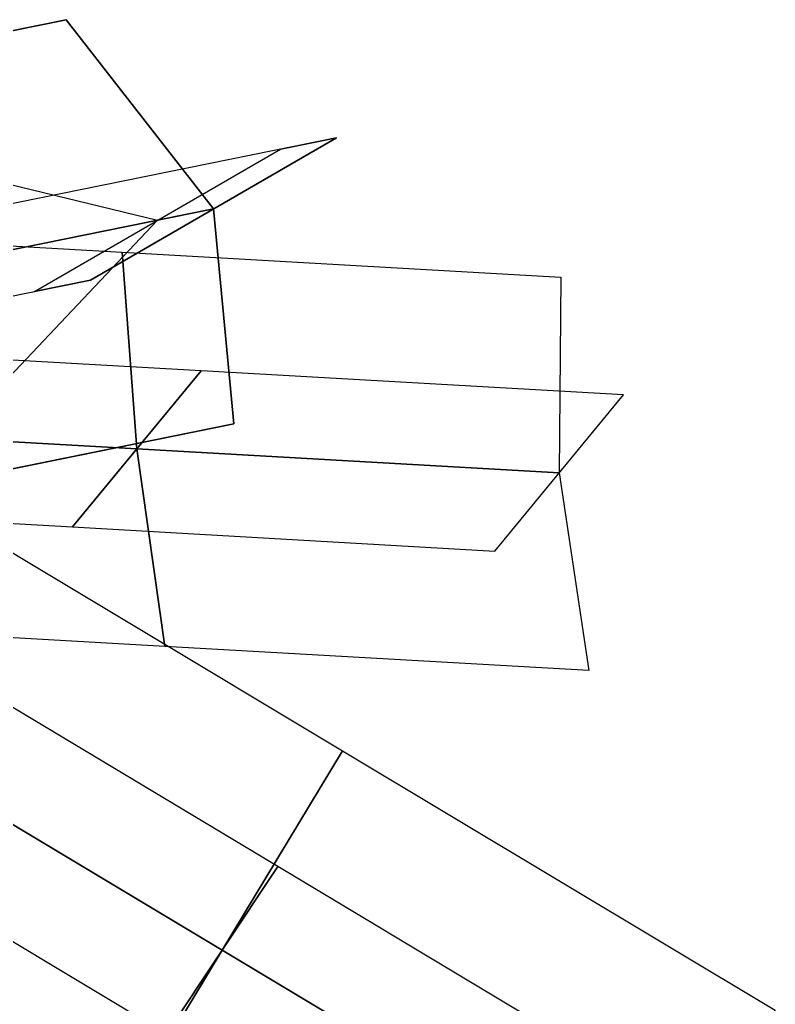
# Model space of a CAD drawing. Header units: metres. Extents: x -1.65 to 1.74, y -0.75 to 2.6.
# Drawn here: x 0.833 to 1.736, y 0.372 to 1.547 of the extents above; entities that cross this region are included whole.
import ezdxf

# ---------------------------------------------------------------- set-up
doc = ezdxf.new("R2010")
doc.units = ezdxf.units.M

msp = doc.modelspace()

# ---------------------------------------------------------------- linework, layer by layer
at = {"layer": 'coconut_palm10_leaves'}
for points in [[(1.064307, 1.321312, 4.571582), (0.888527, 1.547325, 4.337002), (0.409983, 1.450471, 3.409415), (0.997531, 1.307797, 3.652318)], [(0.607268, 1.228811, 4.982008), (0.549373, 1.478683, 4.856472), (0.888527, 1.547325, 4.337002), (1.064307, 1.321312, 4.571582)], [(0.754204, 1.313734, 5.074419), (0.460332, 1.143888, 4.889597), (0.917371, 1.236389, 4.479171), (1.211243, 1.406236, 4.663993)], [(1.211243, 1.406236, 4.663993), (0.917371, 1.236389, 4.479171), (0.850594, 1.222874, 3.559907), (1.144467, 1.39272, 3.744729)], [(0.663088, 0.978519, 5.050567), (0.607268, 1.228811, 4.982008), (1.064307, 1.321312, 4.571582), (1.088879, 1.064696, 4.503189)], [(1.088879, 1.064696, 4.503189), (1.064307, 1.321312, 4.571582), (0.997531, 1.307797, 3.652318), (0.69111, 0.98419, 3.467402)], [(0.500681, 1.061699, 4.576058), (0.470937, 1.297242, 4.490848), (0.955228, 1.269718, 4.317609), (0.972989, 1.034855, 4.390562)], [(0.972989, 1.034855, 4.390562), (0.955228, 1.269718, 4.317609), (1.479244, 1.239936, 4.249384), (1.47737, 1.006189, 4.288406)], [(0.57751, 1.154914, 4.796519), (0.423851, 0.968484, 4.355598), (0.896159, 0.94164, 4.170102), (1.049819, 1.12807, 4.611022)], [(1.049819, 1.12807, 4.611022), (0.896159, 0.94164, 4.170102), (1.40054, 0.912974, 4.067946), (1.5542, 1.099404, 4.508867)], [(0.533362, 0.825988, 4.667044), (0.500681, 1.061699, 4.576058), (0.972989, 1.034855, 4.390562), (1.006364, 0.799105, 4.499078)], [(1.006364, 0.799105, 4.499078), (0.972989, 1.034855, 4.390562), (1.47737, 1.006189, 4.288406), (1.512925, 0.770315, 4.437376)], [(0.554577, 0.74821, 4.672746), (0.70027, 0.985277, 4.551644), (1.218588, 0.674549, 4.544722), (1.07474, 0.436375, 4.672317)], [(0.621054, 0.847931, 4.950748), (0.4881, 0.648488, 4.394743), (1.008263, 0.336654, 4.394314), (1.141218, 0.536096, 4.950319)], [(0.408942, 0.511107, 4.791265), (0.554577, 0.74821, 4.672746), (1.07474, 0.436375, 4.672317), (0.931027, 0.19812, 4.784413)], [(1.07474, 0.436375, 4.672317), (1.218588, 0.674549, 4.544722), (1.73552, 0.364652, 4.498972), (1.594847, 0.124575, 4.642042)], [(1.141218, 0.536096, 4.950319), (1.008263, 0.336654, 4.394314), (1.528369, 0.024854, 4.36404), (1.661324, 0.224296, 4.920044)], [(0.931027, 0.19812, 4.784413), (1.07474, 0.436375, 4.672317), (1.594847, 0.124575, 4.642042), (1.453609, -0.115164, 4.738618)]]:
    msp.add_3dface(points, dxfattribs=at)

doc.saveas('drawing.dxf')
